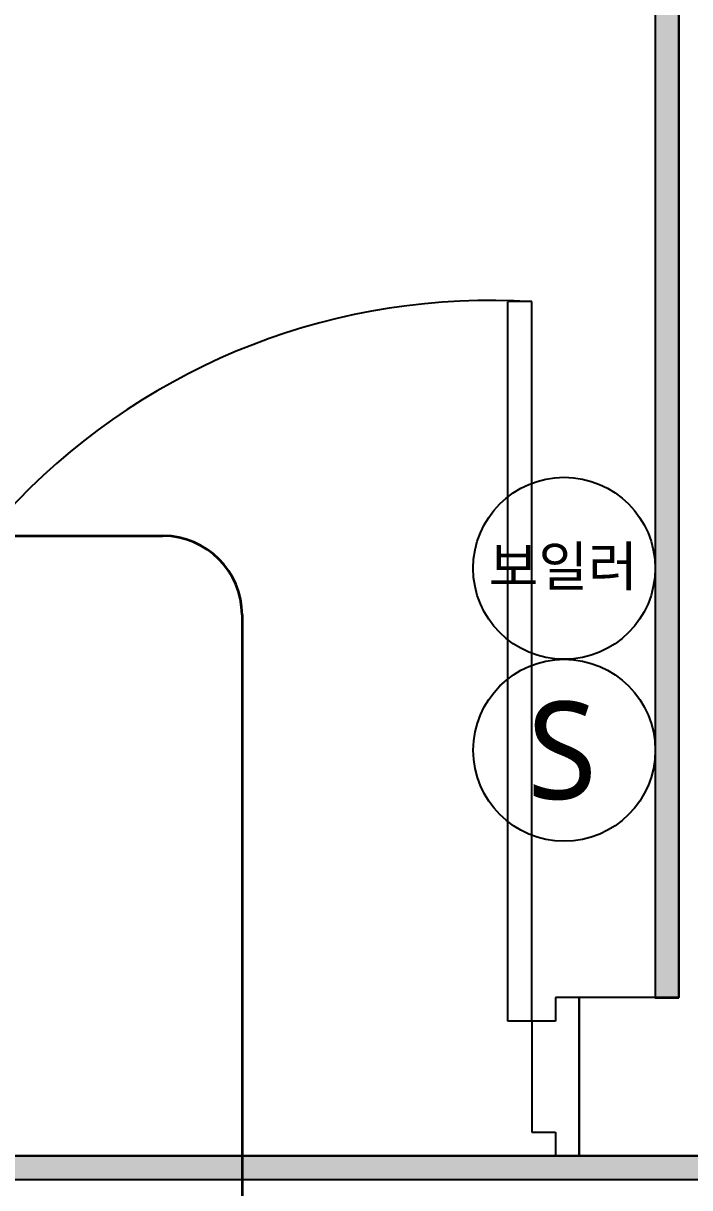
# Model space of a CAD drawing. Header units: inches. Extents: x 3778 to 56227, y -16914 to 35091.
# Drawn here: x 37723 to 38565, y -6059 to -4587 of the extents above; entities that cross this region are included whole.
import ezdxf

# ---------------------------------------------------------------- set-up
doc = ezdxf.new("R2010")
doc.units = ezdxf.units.IN
doc.header["$LTSCALE"] = 100
doc.header["$MEASUREMENT"] = 0
for name, color, linetype in [('2-con', 2, 'Continuous'), ('3.기호.계단선', 30, 'Continuous'), ('도면층4', 4, 'Continuous'), ('설비', 140, 'Continuous')]:
    doc.layers.add(name, color=color, linetype=linetype)
doc.layers.add('SS-RLRG', color=4, linetype='Continuous', lineweight=35)
doc.styles.add('코레일둥고', font='Korail_Round_Gothic_Medium.ttf')

# ---------------------------------------------------------------- blocks, each defined once
blk = doc.blocks.new('cjvjf')
at = {"layer": '2-con'}
blk.add_lwpolyline([(149137.5, 71696.5), (149011.5, 71696.5), (149011.5, 71496.5), (149742.5, 71496.5), (149742.5, 71696.5), (149287.5, 71696.5), (149287.5, 74296.5), (149757.5, 74296.5), (149757.5, 74496.5), (149307.5, 74496.5), (149307.5, 74906.5), (148877.5, 74906.5), (148877.5, 74646.5), (149137.5, 74646.5), (149137.5, 71696.5)], dxfattribs=at)
blk = doc.blocks.new('cjscjdeh')
at = {"layer": '도면층4', "color": 8}
for p, q in [((146208.5, 75904.9), (146178.5, 75904.9)), ((146178.5, 74994.9), (146178.5, 75904.3)), ((146208.5, 74994.9), (146208.5, 75904.9)), ((146268.5, 75024.9), (146238.5, 75024.9)), ((146238.5, 75024.9), (146238.5, 74994.9)), ((146268.5, 74824.9), (146268.5, 75024.9)), ((146268.5, 75024.9), (146268.5, 74824.9)), ((146268.5, 74824.9), (146268.5, 75024.9)), ((146208.5, 74994.9), (146178.5, 74994.9)), ((146238.5, 74994.9), (146208.5, 74994.9)), ((146208.5, 74994.9), (146208.5, 74854.9)), ((146208.5, 74854.9), (146238.5, 74854.9)), ((146238.5, 74854.9), (146238.5, 74824.9)), ((145268.5, 74824.9), (146268.5, 74824.9)), ((146238.5, 74824.9), (146268.5, 74824.9))]:
    blk.add_line(p, q, dxfattribs=at)
blk.add_arc((146155.7, 75075), 831.1, 86.3562, 185.5291, dxfattribs=at)
blk.add_blockref('cjvjf', (-2743, 3328.4))
blk = doc.blocks.new('SW')
at = {"layer": '설비', "color": 140}
blk.add_circle((11533254.1, -14277699.4), 184, dxfattribs=at)
at = {"layer": '설비', "color": 140, "insert": (11533320, -14277600.8), "char_height": 197.143, "attachment_point": 3, "style": '코레일둥고'}
blk.add_mtext_dynamic_manual_height_columns('{\\fMalgun Gothic|b0|i0|c129|p50;S}', width=314.327, gutter_width=2.19, heights=[0], dxfattribs=at)
blk = doc.blocks.new('dpdjzjs')
at = {"layer": 'SS-RLRG', "color": 4}
for p, q in [((173394.8, 96595.1), (173870.3, 96595.1)), ((173970.3, 96495.1), (173970.3, 91931.8))]:
    blk.add_line(p, q, dxfattribs=at)
blk.add_arc((173870.3, 96495.1), 100, 0, 90, dxfattribs=at)

msp = doc.modelspace()

# ---------------------------------------------------------------- hatches: boundary and pattern name
at = {"layer": '3.기호.계단선'}
h = msp.add_hatch(color=10, dxfattribs=at)
h.dxf.hatch_style = 1
h.paths.add_polyline_path([(38551.5, -5819), (38551.5, -2999), (38521.5, -2999), (38521.5, -5819)])
h = msp.add_hatch(color=10, dxfattribs=at)
h.dxf.hatch_style = 1
h.paths.add_polyline_path([(42756.5, -6019), (36206.5, -6019), (36206.5, -6049), (42756.5, -6049)])

# ---------------------------------------------------------------- linework, layer by layer
at = {"layer": '3.기호.계단선', "color": 10}
for points in [[(38551.5, -5819), (38551.5, -2999), (38521.5, -2999), (38521.5, -5819), (38551.5, -5819)], [(42756.5, -6019), (36206.5, -6019), (36206.5, -6049), (42756.5, -6049), (42756.5, -6019)]]:
    msp.add_lwpolyline(points, dxfattribs=at)
at = {"layer": '설비', "color": 140}
msp.add_circle((38406.5, -5276.3), 115, dxfattribs=at)

# ---------------------------------------------------------------- block references
msp.add_blockref('cjscjdeh', (-107843, -80843.8))
at = {"layer": '2-con'}
msp.add_blockref('dpdjzjs', (-135970.9, -101830.4), dxfattribs=at)
at = {"layer": '설비', "color": 140, "xscale": 0.625, "yscale": 0.625, "zscale": 0.625}
msp.add_blockref('SW', (-7169877.2, 8918055.8), dxfattribs=at)

# ---------------------------------------------------------------- texts
at = {"layer": '설비', "color": 140, "style": '코레일둥고'}
msp.add_text('보일러', height=50, dxfattribs=at).set_placement((38311.2, -5298.8))

doc.saveas('drawing.dxf')
